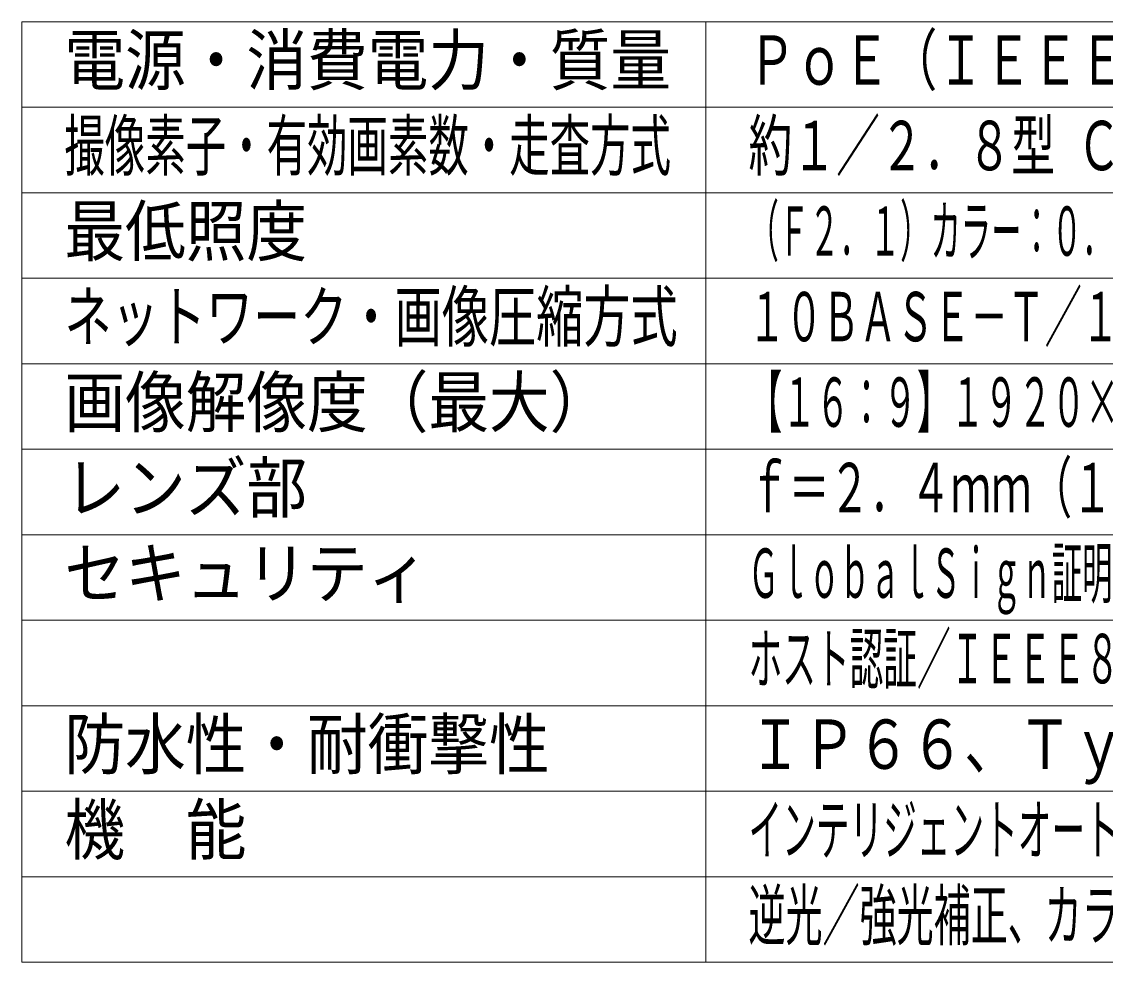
# Model space of a CAD drawing. Units: millimetres on the paper. Extents: x -63 to 64, y -58 to 59.
# Drawn here: x -62.5 to 0.9, y -54.6 to 0.4 of the extents above; entities that cross this region are included whole.
import ezdxf
from ezdxf.enums import TextEntityAlignment as Align

# ---------------------------------------------------------------- set-up
doc = ezdxf.new("R2010")
doc.units = ezdxf.units.MM
doc.layers.add('0-0_MOJI1', color=7, linetype='Continuous')
doc.layers.add('0-2_WAKU', color=4, linetype='Continuous', lineweight=9)
doc.styles.add('ＭＳ ゴシック', font='')
doc.styles.get('ＭＳ ゴシック').set_extended_font_data('MS Gothic')

msp = doc.modelspace()

# ---------------------------------------------------------------- linework, layer by layer
at = {"layer": '0-2_WAKU', "color": 3}
for p, q in [((62.49, 0.397), (-62.51, 0.397)), ((-62.51, -54.603), (-62.51, 0.397)), ((-22.51, -54.603), (-22.51, 0.397)), ((-62.51, -54.603), (62.49, -54.603))]:
    msp.add_line(p, q, dxfattribs=at)
at = {"layer": '0-2_WAKU'}
for p, q in [((62.49, -4.603), (-62.51, -4.603)), ((62.49, -9.603), (-62.51, -9.603)), ((-62.51, -14.603), (62.49, -14.603)), ((-62.51, -19.603), (62.49, -19.603)), ((-62.51, -24.603), (62.49, -24.603)), ((-62.51, -29.603), (62.49, -29.603)), ((62.49, -34.603), (-62.51, -34.603)), ((62.49, -39.603), (-62.51, -39.603)), ((62.49, -44.603), (-62.51, -44.603)), ((62.49, -49.603), (-62.51, -49.603))]:
    msp.add_line(p, q, dxfattribs=at)

# ---------------------------------------------------------------- texts
at = {"layer": '0-0_MOJI1', "style": 'ＭＳ ゴシック'}
for s, height, width, p in [('電源・消費電力・質量', 2.889, 0.9, (-60.01, -4.158)), ('ＰｏＥ（ＩＥＥＥ８０２．３ａｆ準拠）約５．３Ｗ・約４５０ｇ', 2.889, 0.7, (-20.01, -4.158)), ('撮像素子・有効画素数・走査方式', 2.889, 0.6, (-60.01, -9.158)), ('約１／２．８型 ＣＭＯＳセンサー・約２１０万画素・プログレッシブ', 2.889, 0.65, (-20.01, -9.158)), ('最低照度', 2.889, 0.9, (-60.01, -14.158)), ('（Ｆ２．１）カラー：０．００７５ｌｘ、白黒：０．００３１ｌｘ／０ｌｘ（ＩＲ ＬＥＤ点灯時）', 2.889, 0.45, (-20.01, -14.158)), ('ネットワーク・画像圧縮方式', 2.889, 0.7, (-60.01, -19.158)), ('１０ＢＡＳＥ－Ｔ／１００ＢＡＳＥ－ＴＸ・Ｈ．２６５、Ｈ．２６４、ＪＰＥＧ', 2.886, 0.55, (-20.01, -19.158)), ('画像解像度（最大）', 2.889, 0.9, (-60.01, -24.158)), ('【１６：９】１９２０×１０８０（３０ｆｐｓ）【４：３】１２８０×９６０（３０ｆｐｓ）', 2.889, 0.5, (-20.01, -24.158)), ('レンズ部', 2.889, 0.9, (-60.01, -29.158)), ('ｆ＝２．４ｍｍ（１倍\u3000光学、３倍 ＥＸズーム 画像解像度６４０×３６０時）', 2.889, 0.6, (-20.01, -29.158)), ('セキュリティ', 2.889, 0.9, (-60.01, -34.158)), ('ＧｌｏｂａｌＳｉｇｎ証明書プリインストール／ＨＴＴＰＳ／ユーザー認証／ダイジェスト認証／', 2.889, 0.45, (-20.01, -34.158)), ('ホスト認証／ＩＥＥＥ８０２。１Ｘ／システムログ／映像配信ログ／ブルートフォース対策', 2.889, 0.5, (-20.01, -39.158)), ('防水性・耐衝撃性', 2.889, 0.9, (-60.01, -44.158)), ('ＩＰ６６、Ｔｙｐｅ４Ｘ、ＮＥＭＡ４Ｘ 準拠・ＩＫ１０', 2.889, 0.8, (-20.01, -44.158)), ('機\u3000能', 2.889, 0.9, (-60.01, -49.158)), ('インテリジェントオート、スーパーダイナミック、スマートコーディング、ＩＲ ＬＥＤ、', 2.886, 0.5, (-20.01, -49.158)), ('逆光／強光補正、カラー／白黒切換、動作検知、妨害検知、ＭｉｃｒｏＳＤスロット', 2.886, 0.55, (-20.01, -54.158))]:
    msp.add_text(s, height=height, dxfattribs=dict(at, width=width)).set_placement(p, align=Align.BOTTOM_LEFT)

doc.saveas('drawing.dxf')
